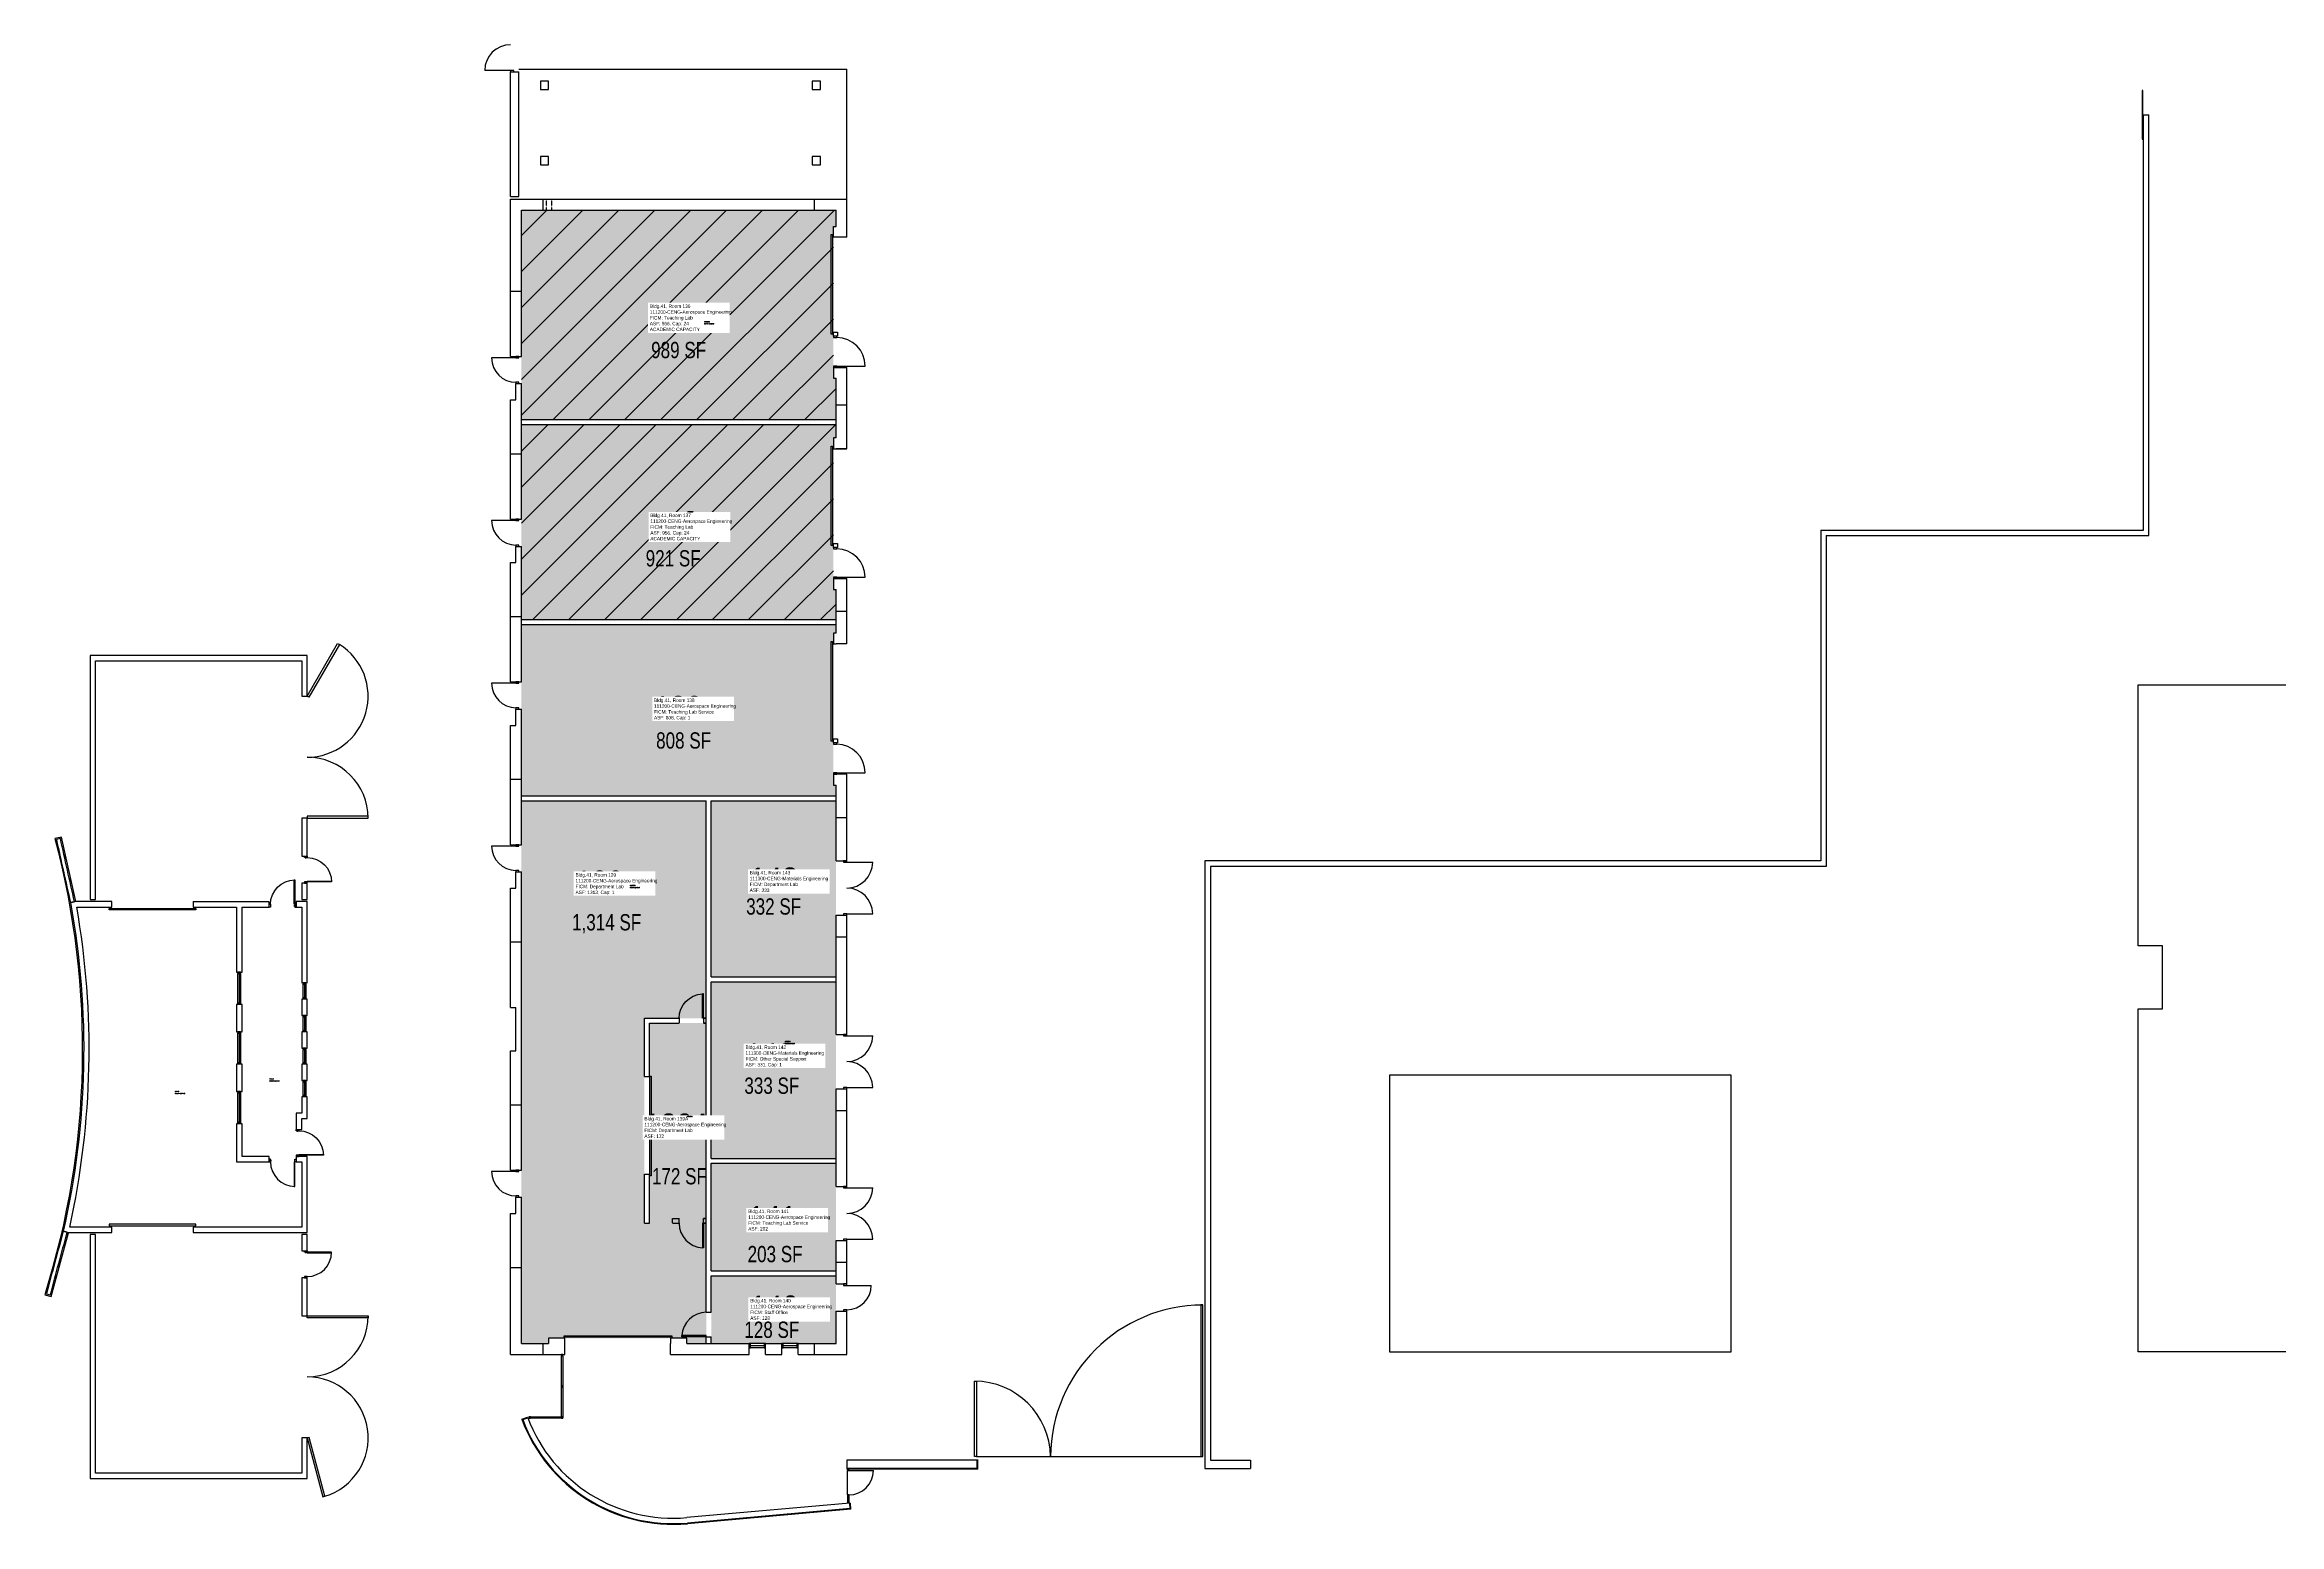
# Model space of a CAD drawing. Header units: inches. Extents: x -3087 to 2347, y -254 to 3466.
# Drawn here: x -3087 to 208, y -254 to 1928 of the extents above; entities that cross this region are included whole.
import ezdxf
from ezdxf.enums import TextEntityAlignment as Align

# ---------------------------------------------------------------- set-up
doc = ezdxf.new("R2010")
doc.units = ezdxf.units.IN
doc.header["$LTSCALE"] = 10
doc.header["$MEASUREMENT"] = 0
doc.linetypes.add('HIDDEN2', pattern=[0.1875, 0.125, -0.0625])
for name, color, linetype in [('A-DOOR', 2, 'CONTINUOUS'), ('A-GLAZ', 1, 'CONTINUOUS'), ('A-GLAZ-SILL', 2, 'CONTINUOUS'), ('A-IDEN-CNUM', 7, 'CONTINUOUS'), ('A-IDEN-RNUM', 7, 'CONTINUOUS'), ('A-IDEN-SNUM', 4, 'CONTINUOUS'), ('A-IDEN-VNUM', 4, 'CONTINUOUS'), ('A-SITE', 3, 'CONTINUOUS'), ('A-WALL', 5, 'CONTINUOUS'), ('AREA-TEXT', 3, 'CONTINUOUS'), ('Rooms-Capacity', 4, 'CONTINUOUS'), ('Rooms-Category-Color', 7, 'CONTINUOUS'), ('Rooms-College-Color', 7, 'CONTINUOUS'), ('Rooms-Department-Color', 7, 'CONTINUOUS'), ('Rooms-Division-Color', 7, 'CONTINUOUS'), ('Rooms-Information', 7, 'CONTINUOUS')]:
    doc.layers.add(name, color=color, linetype=linetype)
doc.styles.add('AREA', font='arial.ttf', dxfattribs={"height": 24})
doc.styles.add('ROOMSNUMBER', font='TXT.SHX', dxfattribs={"height": 1})
doc.styles.add('ROOMVNUMBER', font='arial.ttf', dxfattribs={"width": 0.85, "height": 30})

msp = doc.modelspace()

# ---------------------------------------------------------------- hatches: boundary and pattern name
at = {"layer": 'Rooms-Capacity'}
h = msp.add_hatch(dxfattribs=at)
h.set_pattern_fill('ANSI31', color=256, scale=300, style=0)
h.paths.add_polyline_path([(-2384, 1684), (-2384, 1375), (-1920, 1375), (-1920, 1436), (-1924, 1436), (-1924, 1660), (-1920, 1660), (-1920, 1684)])
h = msp.add_hatch(dxfattribs=at)
h.set_pattern_fill('ANSI31', color=256, scale=300, style=0)
h.paths.add_polyline_path([(-2384, 1367.8), (-2384, 1080), (-1920, 1080), (-1920, 1124.4), (-1924, 1124.4), (-1924, 1348), (-1920, 1348), (-1920, 1367.8)])
at = {"layer": 'Rooms-Category-Color', "true_color": 0xe3f498}
for points in [[(-2384, 1684), (-2384, 1375), (-1920, 1375), (-1920, 1436), (-1924, 1436), (-1924, 1660), (-1920, 1660), (-1920, 1684)], [(-2384, 1367.8), (-2384, 1080), (-1920, 1080), (-1920, 1124.4), (-1924, 1124.4), (-1924, 1348), (-1920, 1348), (-1920, 1367.8)], [(-2384, 1072.7), (-2384, 820), (-1920, 820), (-1920, 836), (-1924, 836), (-1924, 1060), (-1920, 1060), (-1920, 1072.7)], [(-2384, 812.7), (-2111.3, 812.7), (-2111.3, 492), (-2202.5, 492), (-2202.5, 189.5), (-2111.3, 189.5), (-2111.3, 12), (-2140, 12), (-2140, 20), (-2344, 20), (-2344, 12), (-2384, 12)], [(-2104, 812.7), (-1920, 812.7), (-1920, 553), (-2104, 553)], [(-2104, 545.7), (-1920, 545.7), (-1920, 285.2), (-2104, 285.2)], [(-2111.3, 484.8), (-2195.3, 484.8), (-2195.3, 189.5), (-2111.3, 189.5)], [(-2104, 278), (-2104, 119.3), (-1920, 119.3), (-1920, 278)]]:
    msp.add_hatch(color=61, dxfattribs=at).paths.add_polyline_path(points)
at = {"layer": 'Rooms-Category-Color', "true_color": 0xfa9ba3}
msp.add_hatch(color=241, dxfattribs=at).paths.add_polyline_path([(-2104, 112), (-2104, 12), (-1920, 12), (-1920, 112)])
at = {"layer": 'Rooms-College-Color', "true_color": 0x99d7b2}
for points in [[(-2384, 1684), (-2384, 1375), (-1920, 1375), (-1920, 1436), (-1924, 1436), (-1924, 1660), (-1920, 1660), (-1920, 1684)], [(-2384, 1367.8), (-2384, 1080), (-1920, 1080), (-1920, 1124.4), (-1924, 1124.4), (-1924, 1348), (-1920, 1348), (-1920, 1367.8)], [(-2384, 1072.7), (-2384, 820), (-1920, 820), (-1920, 836), (-1924, 836), (-1924, 1060), (-1920, 1060), (-1920, 1072.7)], [(-2384, 812.7), (-2111.3, 812.7), (-2111.3, 492), (-2202.5, 492), (-2202.5, 189.5), (-2111.3, 189.5), (-2111.3, 12), (-2140, 12), (-2140, 20), (-2344, 20), (-2344, 12), (-2384, 12)], [(-2104, 812.7), (-1920, 812.7), (-1920, 553), (-2104, 553)], [(-2104, 545.7), (-1920, 545.7), (-1920, 285.2), (-2104, 285.2)], [(-2111.3, 484.8), (-2195.3, 484.8), (-2195.3, 189.5), (-2111.3, 189.5)], [(-2104, 278), (-2104, 119.3), (-1920, 119.3), (-1920, 278)], [(-2104, 112), (-2104, 12), (-1920, 12), (-1920, 112)]]:
    msp.add_hatch(color=253, dxfattribs=at).paths.add_polyline_path(points)
at = {"layer": 'Rooms-Department-Color', "true_color": 0x99d7b2}
for points in [[(-2384, 1684), (-2384, 1375), (-1920, 1375), (-1920, 1436), (-1924, 1436), (-1924, 1660), (-1920, 1660), (-1920, 1684)], [(-2384, 1367.8), (-2384, 1080), (-1920, 1080), (-1920, 1124.4), (-1924, 1124.4), (-1924, 1348), (-1920, 1348), (-1920, 1367.8)], [(-2384, 1072.7), (-2384, 820), (-1920, 820), (-1920, 836), (-1924, 836), (-1924, 1060), (-1920, 1060), (-1920, 1072.7)], [(-2384, 812.7), (-2111.3, 812.7), (-2111.3, 492), (-2202.5, 492), (-2202.5, 189.5), (-2111.3, 189.5), (-2111.3, 12), (-2140, 12), (-2140, 20), (-2344, 20), (-2344, 12), (-2384, 12)], [(-2104, 812.7), (-1920, 812.7), (-1920, 553), (-2104, 553)], [(-2104, 545.7), (-1920, 545.7), (-1920, 285.2), (-2104, 285.2)], [(-2111.3, 484.8), (-2195.3, 484.8), (-2195.3, 189.5), (-2111.3, 189.5)], [(-2104, 278), (-2104, 119.3), (-1920, 119.3), (-1920, 278)], [(-2104, 112), (-2104, 12), (-1920, 12), (-1920, 112)]]:
    msp.add_hatch(color=253, dxfattribs=at).paths.add_polyline_path(points)
at = {"layer": 'Rooms-Division-Color', "true_color": 0x99d7b2}
for points in [[(-2384, 1684), (-2384, 1375), (-1920, 1375), (-1920, 1436), (-1924, 1436), (-1924, 1660), (-1920, 1660), (-1920, 1684)], [(-2384, 1367.8), (-2384, 1080), (-1920, 1080), (-1920, 1124.4), (-1924, 1124.4), (-1924, 1348), (-1920, 1348), (-1920, 1367.8)], [(-2384, 1072.7), (-2384, 820), (-1920, 820), (-1920, 836), (-1924, 836), (-1924, 1060), (-1920, 1060), (-1920, 1072.7)], [(-2384, 812.7), (-2111.3, 812.7), (-2111.3, 492), (-2202.5, 492), (-2202.5, 189.5), (-2111.3, 189.5), (-2111.3, 12), (-2140, 12), (-2140, 20), (-2344, 20), (-2344, 12), (-2384, 12)], [(-2104, 812.7), (-1920, 812.7), (-1920, 553), (-2104, 553)], [(-2104, 545.7), (-1920, 545.7), (-1920, 285.2), (-2104, 285.2)], [(-2111.3, 484.8), (-2195.3, 484.8), (-2195.3, 189.5), (-2111.3, 189.5)], [(-2104, 278), (-2104, 119.3), (-1920, 119.3), (-1920, 278)], [(-2104, 112), (-2104, 12), (-1920, 12), (-1920, 112)]]:
    msp.add_hatch(color=253, dxfattribs=at).paths.add_polyline_path(points)

# ---------------------------------------------------------------- linework, layer by layer
at = {"layer": 'A-DOOR', "ltscale": 0.5}
msp.add_line((-2400, 1890), (-2438, 1890), dxfattribs=at)
at = {"layer": 'A-DOOR', "linetype": 'Continuous', "ltscale": 0.5}
for p, q in [((-2392, 1466), (-2428, 1466)), ((-1919, 1454), (-1877, 1454)), ((-2392, 1226), (-2428, 1226)), ((-1919, 1142.4), (-1877, 1142.4)), ((-2392, 986), (-2428, 986)), ((-1919, 854), (-1877, 854)), ((-2392, 746), (-2428, 746)), ((-1904, 722), (-1866, 722)), ((-1904, 646), (-1866, 646)), ((-1904, 466), (-1866, 466)), ((-1904, 390), (-1866, 390)), ((-2392, 266), (-2428, 266)), ((-1904, 242), (-1866, 242)), ((-1904, 166), (-1866, 166)), ((-1904, 98), (-1868, 98))]:
    msp.add_line(p, q, dxfattribs=at)
at = {"layer": 'A-DOOR'}
for p, q in [((-2117.1, 492), (-2117.1, 528)), ((-2115.3, 528), (-2117.1, 528)), ((-2115.3, 492), (-2115.3, 528)), ((-2115.3, 492), (-2117.1, 492)), ((-2115.3, 189.5), (-2117.1, 189.5)), ((-2117.1, 189.5), (-2117.1, 153.5)), ((-2115.3, 189.5), (-2115.3, 153.5)), ((-2115.3, 153.5), (-2117.1, 153.5)), ((-2111.3, 24), (-2147.3, 24)), ((-2147.3, 22.2), (-2147.3, 24)), ((-2111.3, 22.2), (-2147.3, 22.2)), ((-2111.3, 22.2), (-2111.3, 24))]:
    msp.add_line(p, q, dxfattribs=at)
at = {"layer": 'A-DOOR', "linetype": 'Continuous'}
for p, q in [((-2324.8, -96), (-2324.8, -6.1)), ((-2322.8, -6.1), (-2322.8, -98)), ((-2370.8, -96), (-2324.8, -96)), ((-2322.8, -98), (-2370.8, -98)), ((-1713, -154.5), (-1382.2, -154.5)), ((-1903, -211.1), (-1903, -175.1)), ((-1901, -175.1), (-1865, -175.1)), ((-1903, -211.1), (-1903, -222.3)), ((-1901, -211.1), (-1901, -222.3))]:
    msp.add_line(p, q, dxfattribs=at)
at = {"layer": 'A-DOOR', "ltscale": 0.5}
msp.add_lwpolyline([(-2400, 1888), (-2395, 1888), (-2395, 1890), (-2400, 1890)], close=True, dxfattribs=at)
at = {"layer": 'A-DOOR', "linetype": 'Continuous'}
for points in [[(7, 1788.5), (7, 1860.2), (6, 1860.2), (6, 1788.5)], [(-2652.4, 1043.4), (-2697.4, 965.5), (-2700, 967), (-2655, 1044.9)], [(-2610, 790), (-2700, 790), (-2700, 787), (-2610, 787)], [(-1382.2, 69), (-1382.2, -154.5), (-1379.2, -154.5), (-1379.2, 69)], [(-2610, 50), (-2700, 50), (-2700, 53), (-2610, 53)], [(-2324.8, -6.1), (-2322.8, -6.1), (-2322.8, -4.1), (-2324.8, -4.1)], [(-2324.8, -52), (-2322.8, -52), (-2322.8, -50), (-2324.8, -50)], [(-1713, -43.3), (-1713, -154.5), (-1716, -154.5), (-1716, -43.3)], [(-2372.8, -98), (-2370.8, -98), (-2370.8, -96), (-2372.8, -96)], [(-2324.8, -98), (-2322.8, -98), (-2322.8, -96), (-2324.8, -96)], [(-2673.8, -213.2), (-2697.1, -126.2), (-2700, -127), (-2676.7, -213.9)], [(-1903, -175.1), (-1901, -175.1), (-1901, -173.1), (-1903, -173.1)], [(-1903, -213.1), (-1901, -213.1), (-1901, -211.1), (-1903, -211.1)], [(-1903, -222.3), (-1901, -222.3), (-1901, -220.3), (-1903, -220.3)]]:
    msp.add_lwpolyline(points, close=True, dxfattribs=at)
at = {"layer": 'A-DOOR', "linetype": 'Continuous', "ltscale": 0.5}
for points in [[(-1925, 1647.8), (-1925, 1500.8), (-1927, 1500.8), (-1927, 1647.8)], [(-1919, 1496), (-1919, 1498), (-1924, 1498), (-1924, 1496)], [(-2392, 1468), (-2392, 1466), (-2388, 1466), (-2388, 1468)], [(-1919, 1452), (-1919, 1454), (-1924, 1454), (-1924, 1452)], [(-2392, 1430), (-2392, 1428), (-2388, 1428), (-2388, 1430)], [(-1925, 1335.8), (-1925, 1189.2), (-1927, 1189.2), (-1927, 1335.8)], [(-2392, 1228), (-2392, 1226), (-2388, 1226), (-2388, 1228)], [(-2392, 1190), (-2392, 1188), (-2388, 1188), (-2388, 1190)], [(-1919, 1184.4), (-1919, 1186.4), (-1924, 1186.4), (-1924, 1184.4)], [(-1919, 1140.4), (-1919, 1142.4), (-1924, 1142.4), (-1924, 1140.4)], [(-1925, 1047.8), (-1925, 900.8), (-1927, 900.8), (-1927, 1047.8)], [(-2392, 988), (-2392, 986), (-2388, 986), (-2388, 988)], [(-2392, 950), (-2392, 948), (-2388, 948), (-2388, 950)], [(-1919, 896), (-1919, 898), (-1924, 898), (-1924, 896)], [(-1919, 852), (-1919, 854), (-1924, 854), (-1924, 852)], [(-2392, 748), (-2392, 746), (-2388, 746), (-2388, 748)], [(-2392, 710), (-2392, 708), (-2388, 708), (-2388, 710)], [(-1904, 722), (-1904, 724), (-1909, 724), (-1909, 722)], [(-1904, 644), (-1904, 646), (-1909, 646), (-1909, 644)], [(-1904, 466), (-1904, 468), (-1909, 468), (-1909, 466)], [(-1904, 388), (-1904, 390), (-1909, 390), (-1909, 388)], [(-2392, 268), (-2392, 266), (-2388, 266), (-2388, 268)], [(-1904, 242), (-1904, 244), (-1909, 244), (-1909, 242)], [(-2392, 230), (-2392, 228), (-2388, 228), (-2388, 230)], [(-1904, 164), (-1904, 166), (-1909, 166), (-1909, 164)], [(-1904, 98), (-1904, 100), (-1909, 100), (-1909, 98)], [(-1904, 60), (-1904, 62), (-1909, 62), (-1909, 60)], [(-2162.3, 21.6), (-2320.9, 21.6), (-2320.9, 23.6), (-2162.3, 23.6)]]:
    msp.add_lwpolyline(points, close=True, dxfattribs=at)
at = {"layer": 'A-DOOR', "linetype": 'Continuous', "lineweight": -3}
for points in [[(-2704, 729), (-2704, 731), (-2700, 731), (-2700, 729)], [(-2703, 729), (-2703, 728.4), (-2701, 728.4), (-2701, 729)], [(-2718, 660), (-2719, 660), (-2719, 696), (-2718, 696)], [(-2704, 693), (-2704, 691), (-2700, 691), (-2700, 693)], [(-2703, 693), (-2703, 693.6), (-2701, 693.6), (-2701, 693)], [(-2700, 693), (-2700, 694), (-2664, 694), (-2664, 693)], [(-2754, 656), (-2756, 656), (-2756, 660), (-2754, 660)], [(-2718, 656), (-2716, 656), (-2716, 660), (-2718, 660)], [(-2754, 657), (-2753.4, 657), (-2753.4, 659), (-2754, 659)], [(-2718, 657), (-2718.6, 657), (-2718.6, 659), (-2718, 659)], [(-2716, 326), (-2716, 328), (-2712, 328), (-2712, 326)], [(-2715, 326), (-2715, 325.4), (-2713, 325.4), (-2713, 326)], [(-2754, 284), (-2756, 284), (-2756, 280), (-2754, 280)], [(-2754, 283), (-2753.4, 283), (-2753.4, 281), (-2754, 281)], [(-2718, 280), (-2719, 280), (-2719, 244), (-2718, 244)], [(-2718, 283), (-2718.6, 283), (-2718.6, 281), (-2718, 281)], [(-2718, 284), (-2716, 284), (-2716, 280), (-2718, 280)], [(-2716, 290), (-2716, 288), (-2712, 288), (-2712, 290)], [(-2715, 290), (-2715, 290.6), (-2713, 290.6), (-2713, 290)], [(-2712, 290), (-2712, 291), (-2676, 291), (-2676, 290)], [(-2704, 147), (-2704, 149), (-2700, 149), (-2700, 147)], [(-2703, 147), (-2703, 146.4), (-2701, 146.4), (-2701, 147)], [(-2700, 147), (-2700, 146), (-2664, 146), (-2664, 147)], [(-2704, 111), (-2704, 109), (-2700, 109), (-2700, 111)], [(-2703, 111), (-2703, 111.6), (-2701, 111.6), (-2701, 111)]]:
    msp.add_lwpolyline(points, close=True, dxfattribs=at)
at = {"layer": 'A-DOOR'}
for points in [[(-2864, 654), (-2864, 652), (-2992, 652), (-2992, 654)], [(-2192.4, 406.6), (-2192.4, 259.6), (-2194.4, 259.6), (-2194.4, 406.6)], [(-2864, 186), (-2864, 188), (-2992, 188), (-2992, 186)]]:
    msp.add_lwpolyline(points, close=True, dxfattribs=at)
at = {"layer": 'A-DOOR', "ltscale": 0.5}
msp.add_arc((-2400, 1890), 38, 90, 180, dxfattribs=at)
at = {"layer": 'A-DOOR', "linetype": 'Continuous', "ltscale": 0.5}
for centre, radius, start, end in [((-1919, 1454), 42, 0, 90), ((-2392, 1466), 36, 180, 270), ((-2392, 1226), 36, 180, 270), ((-1919, 1142.4), 42, 0, 90), ((-2392, 986), 36, 180, 270), ((-1919, 854), 42, 0, 90), ((-2392, 746), 36, 180, 270), ((-1904, 722), 38, 270, 0), ((-1904, 646), 38, 0, 90), ((-1904, 466), 38, 270, 0), ((-1904, 390), 38, 0, 90), ((-2392, 266), 36, 180, 270), ((-1904, 242), 38, 270, 0), ((-1904, 166), 38, 0, 90), ((-1904, 98), 36, 270, 0)]:
    msp.add_arc(centre, radius, start, end, dxfattribs=at)
at = {"layer": 'A-DOOR', "linetype": 'Continuous', "lineweight": -3, "extrusion": (0, 0, -1)}
for centre, start, end in [((2700, 693), 90, 180), ((2718, 660), 0, 90), ((2712, 290), 90, 180)]:
    msp.add_arc(centre, 36, start, end, dxfattribs=at)
at = {"layer": 'A-DOOR', "linetype": 'Continuous', "lineweight": -3}
for centre, start, end in [((-2718, 280), 180, 270), ((-2700, 147), 270, 0)]:
    msp.add_arc(centre, 36, start, end, dxfattribs=at)
at = {"layer": 'A-DOOR', "linetype": 'Continuous'}
for centre, radius, start, end in [((-1378.5, -156.2), 225.2, 90.1809, 179.5633), ((-1716.7, -156.2), 113, 0.8752, 89.6375), ((-1901, -175.1), 36, 270, 0)]:
    msp.add_arc(centre, radius, start, end, dxfattribs=at)
at = {"layer": 'A-DOOR', "extrusion": (0, 0, -1)}
msp.add_ellipse((-2115.3, 492), major_axis=(-19.8, 30.1), ratio=1, start_param=5.29484, end_param=6.815616, dxfattribs=at)
at = {"layer": 'A-DOOR'}
for centre, major_axis in [((-2115.3, 189.5), (3, 35.9)), ((-2111.3, 22.2), (35.9, -3))]:
    msp.add_ellipse(centre, major_axis=major_axis, ratio=1, start_param=1.654694, end_param=3.175469, dxfattribs=at)
at = {"layer": 'A-GLAZ', "linetype": 'Continuous', "lineweight": -3}
for p, q in [((-2802, 558), (-2798, 558)), ((-2706, 542), (-2702, 542)), ((-2802, 514), (-2798, 514)), ((-2706, 522), (-2702, 522)), ((-2802, 470), (-2798, 470)), ((-2706, 494), (-2702, 494)), ((-2706, 474), (-2702, 474)), ((-2706, 446), (-2702, 446)), ((-2802, 426), (-2798, 426)), ((-2706, 426), (-2702, 426)), ((-2706, 398), (-2702, 398)), ((-2802, 382), (-2798, 382)), ((-2706, 378), (-2702, 378)), ((-2802, 338), (-2798, 338))]:
    msp.add_line(p, q, dxfattribs=at)
at = {"layer": 'A-GLAZ', "ltscale": 0.5}
for p, q in [((-2024, 12), (-2048, 12)), ((-2026, 6), (-2046, 6)), ((-1976, 12), (-2000, 12)), ((-1978, 6), (-1998, 6))]:
    msp.add_line(p, q, dxfattribs=at)
at = {"layer": 'A-GLAZ', "linetype": 'Continuous', "lineweight": -3}
for points in [[(-2802, 558), (-2798, 558), (-2798, 514), (-2802, 514)], [(-2706, 542), (-2702, 542), (-2702, 522), (-2706, 522)], [(-2802, 470), (-2798, 470), (-2798, 426), (-2802, 426)], [(-2706, 494), (-2702, 494), (-2702, 474), (-2706, 474)], [(-2706, 446), (-2702, 446), (-2702, 426), (-2706, 426)], [(-2706, 398), (-2702, 398), (-2702, 378), (-2706, 378)], [(-2802, 382), (-2798, 382), (-2798, 338), (-2802, 338)]]:
    msp.add_lwpolyline(points, close=True, dxfattribs=at)
at = {"layer": 'A-GLAZ-SILL', "linetype": 'Continuous', "lineweight": -3}
for p, q in [((-2800, 558), (-2800, 514)), ((-2704, 542), (-2704, 522)), ((-2800, 470), (-2800, 426)), ((-2704, 494), (-2704, 474)), ((-2704, 446), (-2704, 426)), ((-2704, 398), (-2704, 378)), ((-2800, 382), (-2800, 338))]:
    msp.add_line(p, q, dxfattribs=at)
at = {"layer": 'A-GLAZ-SILL', "linetype": 'Continuous'}
for p, q in [((-2026, 9), (-2046, 9)), ((-1978, 9), (-1998, 9))]:
    msp.add_line(p, q, dxfattribs=at)
at = {"layer": 'A-GLAZ-SILL', "linetype": 'Continuous', "lineweight": -3}
for points in [[(-2798, 558), (-2798, 560), (-2802, 560), (-2802, 558)], [(-2702, 542), (-2702, 544), (-2706, 544), (-2706, 542)], [(-2798, 514), (-2798, 512), (-2802, 512), (-2802, 514)], [(-2702, 522), (-2702, 520), (-2706, 520), (-2706, 522)], [(-2702, 494), (-2702, 496), (-2706, 496), (-2706, 494)], [(-2798, 470), (-2798, 472), (-2802, 472), (-2802, 470)], [(-2702, 474), (-2702, 472), (-2706, 472), (-2706, 474)], [(-2702, 446), (-2702, 448), (-2706, 448), (-2706, 446)], [(-2798, 426), (-2798, 424), (-2802, 424), (-2802, 426)], [(-2702, 426), (-2702, 424), (-2706, 424), (-2706, 426)], [(-2702, 398), (-2702, 400), (-2706, 400), (-2706, 398)], [(-2798, 382), (-2798, 384), (-2802, 384), (-2802, 382)], [(-2702, 378), (-2702, 376), (-2706, 376), (-2706, 378)], [(-2798, 338), (-2798, 336), (-2802, 336), (-2802, 338)]]:
    msp.add_lwpolyline(points, close=True, dxfattribs=at)
at = {"layer": 'A-GLAZ-SILL', "linetype": 'Continuous'}
for points in [[(-2046, 6), (-2046, 12), (-2048, 12), (-2048, 6)], [(-2024, 6), (-2024, 12), (-2026, 12), (-2026, 6)], [(-1998, 6), (-1998, 12), (-2000, 12), (-2000, 6)], [(-1976, 6), (-1976, 12), (-1978, 12), (-1978, 6)]]:
    msp.add_lwpolyline(points, close=True, dxfattribs=at)
at = {"layer": 'A-SITE', "ltscale": 0.5}
for p in [(-2387.6, 1892), (-1904, 1700)]:
    msp.add_line(p, (-1904, 1892), dxfattribs=at)
at = {"layer": 'A-SITE'}
msp.add_lwpolyline([(2040, 0), (0, 0), (0, 506), (36, 506), (36, 599), (0, 599), (0, 984), (2199.5, 984), (2200, 607), (2346.5, 607), (2346.5, 130), (2040, 130), (2040, 0)], dxfattribs=at)
at = {"layer": 'A-SITE', "ltscale": 0.5}
msp.add_lwpolyline([(-1104, 0), (-600, 0), (-600, 408), (-1104, 408)], close=True, dxfattribs=at)
at = {"layer": 'A-WALL', "ltscale": 0.5}
for p, q in [((-2400, 1704), (-2400, 1888)), ((-2400, 1888), (-2388, 1888)), ((-2388, 1704), (-2388, 1888)), ((-2400, 1704), (-2388, 1704)), ((-2400, 1700), (-1904, 1700)), ((-2400, 1468), (-2400, 1700)), ((-2384, 1684), (-1920, 1684)), ((-2384, 1468), (-2384, 1684)), ((-2384, 1684), (-1920, 1684)), ((-2352, 1684), (-2352, 1700)), ((-1952, 1684), (-1952, 1700)), ((-1920, 1660), (-1920, 1684)), ((-1904, 1644), (-1904, 1700)), ((-2400, 1468), (-2384, 1468)), ((-1904, 1332), (-1904, 1452)), ((-2392, 1428), (-2384, 1428)), ((-2392, 1404), (-2392, 1428)), ((-2384, 1228), (-2384, 1428)), ((-1920, 1348), (-1920, 1436)), ((-2400, 1228), (-2400, 1404)), ((-2400, 1404), (-2392, 1404)), ((-2384, 1376.7), (-2384, 1388.7)), ((-2384, 1375), (-1920, 1375)), ((-2384, 1367.8), (-1920, 1367.8)), ((-2400, 1228), (-2384, 1228)), ((-2392, 1164), (-2392, 1188)), ((-2392, 1188), (-2384, 1188)), ((-2384, 988), (-2384, 1188)), ((-2400, 988), (-2400, 1164)), ((-2400, 1164), (-2392, 1164)), ((-1904, 1044), (-1904, 1140.4)), ((-2384, 1080), (-1920, 1080)), ((-2384, 1072.7), (-1920, 1072.7)), ((-2400, 988), (-2384, 988)), ((-2400, 748), (-2400, 924)), ((-2400, 924), (-2392, 924)), ((-2392, 948), (-2384, 948)), ((-2392, 924), (-2392, 948)), ((-2384, 748), (-2384, 948)), ((-1920, 724), (-1920, 836)), ((-1904, 724), (-1904, 852)), ((-2384, 820), (-1920, 820)), ((-2384, 812.7), (-2111.3, 812.7)), ((-2111.3, 58.2), (-2111.3, 812.7)), ((-2104, 812.7), (-1920, 812.7)), ((-2104, 553), (-2104, 812.7)), ((-2400, 748), (-2384, 748)), ((-2392, 684), (-2392, 708)), ((-2392, 708), (-2384, 708)), ((-2384, 524), (-2384, 708)), ((-2400, 524), (-2400, 684)), ((-2400, 684), (-2392, 684)), ((-1920, 468), (-1920, 644)), ((-1904, 468), (-1904, 644)), ((-2104, 553), (-1920, 553)), ((-2104, 285.2), (-2104, 545.7)), ((-2104, 545.7), (-1920, 545.7)), ((-2400, 508), (-2400, 524)), ((-2400, 508), (-2392, 508)), ((-2392, 444), (-2392, 508)), ((-2384, 268), (-2384, 524)), ((-2202.5, 492), (-2151.3, 492)), ((-2202.5, 406), (-2202.5, 492)), ((-2195.3, 484.8), (-2151.3, 484.8)), ((-2195.3, 406), (-2195.3, 484.8)), ((-2111.3, 492), (-2115.3, 492)), ((-2115.3, 492), (-2111.3, 492)), ((-2111.3, 484.8), (-2115.3, 484.8)), ((-2115.3, 484.8), (-2111.3, 484.8)), ((-2400, 268), (-2400, 444)), ((-2400, 444), (-2392, 444)), ((-2202.5, 406), (-2195.3, 406)), ((-1920, 244), (-1920, 388)), ((-1904, 244), (-1904, 388)), ((-2400, 268), (-2384, 268)), ((-2104, 285.2), (-1920, 285.2)), ((-2104, 278), (-1920, 278)), ((-2104, 119.3), (-2104, 278)), ((-2202.5, 189.5), (-2202.5, 262)), ((-2202.5, 262), (-2195.3, 262)), ((-2195.3, 189.5), (-2195.3, 262)), ((-2400, -4), (-2400, 204)), ((-2400, 204), (-2392, 204)), ((-2392, 204), (-2392, 228)), ((-2392, 228), (-2384, 228)), ((-2384, 12), (-2384, 228)), ((-2202.5, 189.5), (-2195.3, 189.5)), ((-2161.3, 190), (-2161.3, 196.8)), ((-2161.3, 196.8), (-2151.3, 196.8)), ((-2161.3, 189.5), (-2151.3, 189.5)), ((-2115.3, 196.8), (-2111.3, 196.8)), ((-2111.3, 196.8), (-2115.3, 196.8)), ((-2115.3, 196.8), (-2111.3, 196.8)), ((-2115.3, 189.5), (-2111.3, 189.5)), ((-2111.3, 189.5), (-2115.3, 189.5)), ((-2115.3, 189.5), (-2111.3, 189.5)), ((-1920, 100), (-1920, 164)), ((-1904, 100), (-1904, 164)), ((-2104, 119.3), (-1920, 119.3)), ((-2104, 112), (-1920, 112)), ((-2104, 58.2), (-2104, 112)), ((-2111.3, 58.2), (-2104, 58.2)), ((-1920, 12), (-1920, 60)), ((-1904, -4), (-1904, 60)), ((-2384, 12), (-2344, 12)), ((-2352, -4), (-2352, 12)), ((-2320, -4), (-2320, 12)), ((-2164, -4), (-2164, 12)), ((-2140, 12), (-2048, 12)), ((-2111.3, 12), (-2111.3, 24)), ((-2111.3, 22.2), (-2104, 22.2)), ((-2104, 12), (-2104, 22.2)), ((-2048, -4), (-2048, 12)), ((-2024, -4), (-2024, 12)), ((-2024, 12), (-2000, 12)), ((-2000, -4), (-2000, 12)), ((-1976, -4), (-1976, 12)), ((-1976, 12), (-1920, 12)), ((-1952, -4), (-1952, 12)), ((-2400, -4), (-2320, -4)), ((-2164, -4), (-2048, -4)), ((-2024, -4), (-2000, -4)), ((-1976, -4), (-1904, -4)), ((-2383.4, -99.5), (-2375, -96.3)), ((-2374.6, -97.3), (-2375, -96.3)), ((-1711, -173), (-1711, -159)), ((-1904, -172), (-1904, -173)), ((-1711, -173), (-1904, -173)), ((-1899.9, -223.4), (-1898.9, -223.4)), ((-1898.1, -232.3), (-1898.9, -223.4)), ((-1898.1, -232.3), (-2139, -253.6))]:
    msp.add_line(p, q, dxfattribs=at)
at = {"layer": 'A-WALL'}
for p, q in [((8, 1824.4), (16, 1824.4)), ((8, 1212), (8, 1824.4)), ((16, 1204), (16, 1824.4)), ((-468, 1212), (-468, 724)), ((-468, 1212), (8, 1212)), ((-460, 1204), (16, 1204)), ((-460, 1204), (-460, 716)), ((-1376, 724), (-1376, -172)), ((-468, 724), (-1376, 724)), ((-1368, 716), (-1368, -160)), ((-460, 716), (-1368, 716)), ((-2151.3, 492.5), (-2151.3, 485.3)), ((-2382.1, -100.1), (-2374.6, -97.3)), ((-1712, -160), (-1904, -160)), ((-1904, -160), (-1904, -172)), ((-1712, -172), (-1712, -160)), ((-1368, -160), (-1308.6, -160)), ((-1308.6, -160), (-1308.6, -172)), ((-1712, -172), (-1904, -172)), ((-1376, -172), (-1308.6, -172)), ((-1899.9, -223.4), (-2139.8, -244.6)), ((-1899.2, -231.4), (-1899.9, -223.4)), ((-1899.2, -231.4), (-2139.1, -252.6))]:
    msp.add_line(p, q, dxfattribs=at)
at = {"layer": 'A-WALL', "linetype": 'HIDDEN2', "ltscale": 0.25}
for p, q in [((-2347, 1684), (-2347, 1700)), ((-2339, 1684), (-2339, 1700))]:
    msp.add_line(p, q, dxfattribs=at)
at = {"layer": 'A-WALL', "linetype": 'Continuous'}
for p, q in [((-1924, 1644), (-1924, 1660)), ((-1924, 1660), (-1920, 1660)), ((-1920, 1644), (-1924, 1644)), ((-2384, 1564), (-2400, 1564)), ((-1920, 1452), (-1924, 1452)), ((-1924, 1452), (-1924, 1436)), ((-1920, 1452), (-1904, 1452)), ((-1924, 1436), (-1920, 1436)), ((-2384, 1324), (-2400, 1324)), ((-1924, 1348), (-1924, 1332)), ((-1920, 1348), (-1924, 1348)), ((-1924, 1332), (-1920, 1332)), ((-1920, 1332), (-1904, 1332)), ((-1924, 1140.4), (-1924, 1124.4)), ((-1920, 1140.4), (-1924, 1140.4)), ((-1924, 1124.4), (-1920, 1124.4)), ((-1920, 1140.4), (-1904, 1140.4)), ((-2384, 1084), (-2400, 1084)), ((-1920, 1060), (-1924, 1060)), ((-1924, 1060), (-1924, 1044)), ((-1924, 1044), (-1920, 1044)), ((-2384, 844), (-2400, 844)), ((-1920, 852), (-1924, 852)), ((-1924, 852), (-1924, 836)), ((-1924, 836), (-1920, 836)), ((-2384, 604), (-2400, 604)), ((-2384, 364), (-2400, 364)), ((-2384, 124), (-2400, 124)), ((-2320, 20), (-2344, 20)), ((-2344, 20), (-2344, 12)), ((-2320, 12), (-2320, 20)), ((-2140, 20), (-2164, 20)), ((-2164, 20), (-2164, 12)), ((-2140, 12), (-2140, 20))]:
    msp.add_line(p, q, dxfattribs=at)
at = {"layer": 'A-WALL', "linetype": 'Continuous', "ltscale": 0.5}
for p, q in [((-1904, 1644), (-1920, 1644)), ((-1920, 1452), (-1904, 1452)), ((-1920, 1452), (-1904, 1452)), ((-1904, 1396.4), (-1920, 1396.4)), ((-1904, 1332), (-1920, 1332)), ((-1904, 1140.4), (-1920, 1140.4)), ((-1920, 1060), (-1920, 1124.4)), ((-1904, 1092), (-1920, 1092)), ((-1904, 1044), (-1920, 1044)), ((-1904, 852), (-1920, 852)), ((-1920, 788), (-1904, 788)), ((-1920, 724), (-1904, 724)), ((-1920, 644), (-1904, 644)), ((-1920, 612), (-1904, 612)), ((-2115.3, 492.5), (-2115.3, 485.3)), ((-1920, 468), (-1904, 468)), ((-1920, 388), (-1904, 388)), ((-1920, 356), (-1904, 356)), ((-1920, 244), (-1904, 244)), ((-2151.3, 190), (-2151.3, 197.3)), ((-2115.3, 190), (-2115.3, 196.8)), ((-1920, 164), (-1904, 164)), ((-1920, 132), (-1904, 132)), ((-1920, 100), (-1904, 100)), ((-1920, 60), (-1904, 60))]:
    msp.add_line(p, q, dxfattribs=at)
at = {"layer": 'A-WALL', "linetype": 'Continuous', "lineweight": -3}
for p, q in [((-2700, 1027), (-3020, 1027)), ((-3020, 1027), (-3020, 667)), ((-2700, 967), (-2700, 1027)), ((-3012, 1019), (-2708, 1019)), ((-3012, 667), (-3012, 1019)), ((-2708, 1019), (-2708, 967)), ((-2708, 967), (-2700, 967)), ((-2700, 787), (-2708, 787)), ((-2708, 787), (-2708, 731)), ((-2700, 731), (-2700, 787)), ((-3063.8, 756.9), (-3069.7, 755.7)), ((-2708, 731), (-2700, 731)), ((-3041.1, 664), (-3049, 662.6)), ((-3049, 662.6), (-3043.1, 663.9)), ((-2988, 664), (-3041.1, 664)), ((-3020, 667), (-3012, 667)), ((-2988, 656), (-2988, 664)), ((-2868, 664), (-2756, 664)), ((-2868, 664), (-2868, 656)), ((-2756, 656), (-2756, 664)), ((-2716, 664), (-2716, 656)), ((-2700, 664), (-2716, 664)), ((-2700, 691), (-2708, 691)), ((-2708, 691), (-2708, 667)), ((-2708, 667), (-2700, 667)), ((-2700, 667), (-2700, 691)), ((-2700, 544), (-2700, 664)), ((-3039.7, 656), (-2988, 656)), ((-2868, 656), (-2804, 656)), ((-2804, 656), (-2804, 560)), ((-2796, 656), (-2756, 656)), ((-2796, 560), (-2796, 656)), ((-2716, 656), (-2708, 656)), ((-2708, 656), (-2708, 544)), ((-2804, 560), (-2796, 560)), ((-2708, 544), (-2700, 544)), ((-2796, 512), (-2804, 512)), ((-2804, 512), (-2804, 472)), ((-2796, 472), (-2796, 512)), ((-2700, 520), (-2708, 520)), ((-2708, 520), (-2708, 496)), ((-2708, 496), (-2700, 496)), ((-2700, 496), (-2700, 520)), ((-2804, 472), (-2796, 472)), ((-2700, 472), (-2708, 472)), ((-2708, 472), (-2708, 448)), ((-2700, 448), (-2700, 472)), ((-2708, 448), (-2700, 448)), ((-2796, 424), (-2804, 424)), ((-2804, 424), (-2804, 384)), ((-2796, 384), (-2796, 424)), ((-2700, 424), (-2708, 424)), ((-2708, 424), (-2708, 400)), ((-2708, 400), (-2700, 400)), ((-2700, 400), (-2700, 424)), ((-2804, 384), (-2796, 384)), ((-2700, 376), (-2708, 376)), ((-2708, 376), (-2708, 352)), ((-2700, 344), (-2700, 376)), ((-2796, 336), (-2804, 336)), ((-2804, 336), (-2804, 280)), ((-2796, 288), (-2796, 336)), ((-2716, 352), (-2716, 328)), ((-2708, 352), (-2716, 352)), ((-2708, 328), (-2708, 344)), ((-2708, 344), (-2700, 344)), ((-2716, 328), (-2708, 328)), ((-2804, 280), (-2756, 280)), ((-2756, 288), (-2796, 288)), ((-2756, 280), (-2756, 288)), ((-2716, 288), (-2716, 280)), ((-2708, 288), (-2716, 288)), ((-2716, 280), (-2708, 280)), ((-2700, 288), (-2708, 288)), ((-2708, 280), (-2708, 184)), ((-2700, 176), (-2700, 288)), ((-3059.6, 177.8), (-3051.8, 176)), ((-3053.8, 176.2), (-3059.6, 177.8)), ((-3051.8, 176), (-2988, 176)), ((-2988, 184), (-3050, 184)), ((-3012, 173), (-3020, 173)), ((-3020, 173), (-3020, -187)), ((-3012, -179), (-3012, 173)), ((-2988, 176), (-2988, 184)), ((-2708, 184), (-2868, 184)), ((-2868, 184), (-2868, 176)), ((-2868, 176), (-2700, 176)), ((-2700, 173), (-2708, 173)), ((-2708, 173), (-2708, 149)), ((-2700, 149), (-2700, 173)), ((-2708, 149), (-2700, 149)), ((-2700, 109), (-2708, 109)), ((-2708, 109), (-2708, 53)), ((-2700, 53), (-2700, 109)), ((-3084.5, 85.5), (-3078.7, 83.9)), ((-2708, 53), (-2700, 53)), ((-2700, -127), (-2708, -127)), ((-2708, -127), (-2708, -179)), ((-2700, -187), (-2700, -127)), ((-3020, -187), (-2700, -187)), ((-2708, -179), (-3012, -179))]:
    msp.add_line(p, q, dxfattribs=at)
at = {"layer": 'A-WALL'}
for points in [[(-2356, 1862), (-2344, 1862), (-2344, 1874), (-2356, 1874)], [(-1955, 1862), (-1943, 1862), (-1943, 1874), (-1955, 1874)], [(-2356, 1751), (-2344, 1751), (-2344, 1763), (-2356, 1763)], [(-1955, 1751), (-1943, 1751), (-1943, 1763), (-1955, 1763)]]:
    msp.add_lwpolyline(points, close=True, dxfattribs=at)
at = {"layer": 'A-WALL', "linetype": 'Continuous', "ltscale": 0.5}
for points in [[(-1924, 1504), (-1918, 1504), (-1918, 1498), (-1924, 1498)], [(-1924, 1192.4), (-1918, 1192.4), (-1918, 1186.4), (-1924, 1186.4)], [(-1924, 904), (-1918, 904), (-1918, 898), (-1924, 898)]]:
    msp.add_lwpolyline(points, close=True, dxfattribs=at)
at = {"layer": 'A-WALL', "ltscale": 0.5}
msp.add_lwpolyline([(-3041.2, 664.4), (-3062.3, 759.3), (-3072.2, 757.1, -0.142126), (-3087, 84.1), (-3077.3, 81.4), (-3051.9, 175.5)], format="xyb", dxfattribs=at)
at = {"layer": 'A-WALL', "linetype": 'Continuous'}
for centre, start, end in [((-2700, 967), 270, 58.0898), ((-2700, 787), 0, 90), ((-2700, 53), 270, 359.9991), ((-2700, -127), 286.9102, 90)]:
    msp.add_arc(centre, 90, start, end, dxfattribs=at)
at = {"layer": 'A-WALL', "linetype": 'Continuous', "lineweight": -3}
for centre, radius, start, end in [((11335.5, 3916.5), 14747.9, 192.37594, 192.74644), ((-4239.5, 446.2), 1218, 347.5704, 9.9204), ((11136.7, -3694.8), 14715, 164.74186, 165.1141)]:
    msp.add_arc(centre, radius, start, end, dxfattribs=at)
at = {"layer": 'A-WALL', "linetype": 'Continuous', "lineweight": -3, "extrusion": (0, 0, -1)}
for centre, radius, start, end in [((-11335.5, 3916.5), 14741.9, 347.25356, 347.62406), ((4239.5, 446.2), 1210, 169.6973, 192.8152), ((-11136.7, -3694.8), 14709, 14.8859, 15.25814)]:
    msp.add_arc(centre, radius, start, end, dxfattribs=at)
at = {"layer": 'A-WALL'}
for radius, start in [(229.5, 200.737), (237.5, 200.7286)]:
    msp.add_arc((-2160, -16), radius, start, 275.0402, dxfattribs=at)
at = {"layer": 'A-WALL', "ltscale": 0.5}
msp.add_arc((-2160, -16), 238.5, 200.4873, 275.0402, dxfattribs=at)

# ---------------------------------------------------------------- texts
at = {"layer": 'A-IDEN-CNUM', "style": 'ROOMSNUMBER', "width": 0.85}
for s, p in [('CAD #041-0_0136-00', (-2114.3, 1515.9)), ('CAD #041-0_0137-00', (-2138.5, 1235.6)), ('CAD #041-0_0138-00', (-2108.1, 941.7)), ('CAD #041-0_0139-00', (-2223.9, 684.1)), ('CAD #041-0_0143-00', (-1989.8, 686.7)), ('CAD #041-0_0142-00', (-1995.2, 454.1)), ('CAD #041-0_0144-0A', (-2755.2, 398.9)), ('CAD #041-0_0144-00', (-2894.6, 380.5)), ('CAD #041-0_0139-0A', (-2139.8, 343.7)), ('CAD #041-0_0141-00', (-2003.1, 193.8)), ('CAD #041-0_0140-00', (-1995.2, 54.5))]:
    msp.add_text(s, height=1, rotation=360, dxfattribs=at).set_placement(p)
at = {"layer": 'A-IDEN-RNUM', "style": 'ROOMSNUMBER', "width": 0.85}
for s, p in [('0136-00', (-2114.3, 1518.9)), ('0137-00', (-2138.5, 1238.6)), ('0138-00', (-2108.1, 944.7)), ('0139-00', (-2223.9, 687.1)), ('0143-00', (-1989.8, 689.7)), ('0142-00', (-1995.2, 457.1)), ('0144-A0', (-2755.2, 401.9)), ('0144-00', (-2894.6, 383.5)), ('0139-A0', (-2139.8, 346.7)), ('0141-00', (-2003.1, 196.8)), ('0140-00', (-1995.2, 57.5))]:
    msp.add_text(s, height=1, rotation=360, dxfattribs=at).set_placement(p)
at = {"layer": 'A-IDEN-SNUM', "style": 'ROOMSNUMBER', "width": 0.85}
for s, p in [('0410013600', (-2114.3, 1518.9)), ('0410013700', (-2138.5, 1238.6)), ('0410013800', (-2108.1, 944.7)), ('0410013900', (-2223.9, 687.1)), ('0410014300', (-1989.8, 689.7)), ('0410014200', (-1995.2, 457.1)), ('04100139A0', (-2139.8, 346.7)), ('0410014100', (-2003.1, 196.8)), ('0410014000', (-1995.2, 57.5))]:
    msp.add_text(s, height=1, rotation=360, dxfattribs=at).set_placement(p)
at = {"layer": 'A-IDEN-VNUM', "style": 'ROOMVNUMBER', "width": 0.85}
for s, p in [('136', (-2158.9, 1523.4)), ('137', (-2158.2, 1214.8)), ('138', (-2152.8, 949.2)), ('139', (-2268.5, 691.6)), ('143', (-2011.6, 696.3)), ('142', (-2017.8, 437.4)), ('139A', (-2152.6, 333.4)), ('141', (-2013.8, 196.8)), ('140', (-2010.9, 65))]:
    msp.add_text(s, height=36, rotation=360, dxfattribs=at).set_placement(p, align=Align.MIDDLE_CENTER)
at = {"layer": 'AREA-TEXT', "style": 'AREA', "width": 0.75}
for s, p in [('989 SF', (-2152.1, 1477.6)), ('921 SF', (-2160.2, 1170.4)), ('808 SF', (-2144.8, 901.7)), ('332 SF', (-2012, 656.8)), ('1,314 SF', (-2258.3, 633.5)), ('333 SF', (-2014.7, 392.5)), ('172 SF', (-2151, 258.9)), ('203 SF', (-2009.9, 144.1)), ('128 SF', (-2014.7, 32.5))]:
    msp.add_text(s, height=24, dxfattribs=at).set_placement(p, align=Align.MIDDLE_CENTER)

# ---------------------------------------------------------------- next in the draw order: texts
at = {"layer": 'Rooms-Information', "width": 115.2, "attachment_point": 7, "rotation": 360, "style": 'ROOMVNUMBER', "bg_fill": 3, "box_fill_scale": 1.5, "bg_fill_color": 256, "bg_fill_true_color": 13158600, "bg_fill_transparency": 0}
for s, insert, char_height in [('Bldg.41, Room 136^M^J111200-CENG-Aerospace Engineering^M^JFICM: Teaching Lab^M^JASF: 966, Cap: 24^M^JACADEMIC CAPACITY', (-2194.6, 1505.4), 5.1429), ('Bldg.41, Room 137^M^J111200-CENG-Aerospace Engineering^M^JFICM: Teaching Lab^M^JASF: 956, Cap: 24^M^JACADEMIC CAPACITY', (-2193.9, 1196.8), 5.1429), ('Bldg.41, Room 138^M^J111200-CENG-Aerospace Engineering^M^JFICM: Teaching Lab Service^M^JASF: 808, Cap: 1', (-2188.5, 931.2), 5.1429), ('Bldg.41, Room 139^M^J111200-CENG-Aerospace Engineering^M^JFICM: Department Lab^M^JASF: 1313, Cap: 1', (-2304.2, 673.6), 5.143), ('Bldg.41, Room 143^M^J111300-CENG-Materials Engineering^M^JFICM: Department Lab^M^JASF: 333', (-2047.3, 678.3), 5.143), ('Bldg.41, Room 142^M^J111300-CENG-Materials Engineering^M^JFICM: Other Special Support^M^JASF: 331, Cap: 1', (-2053.5, 419.4), 5.1429), ('Bldg.41, Room 139A^M^J111200-CENG-Aerospace Engineering^M^JFICM: Department Lab^M^JASF: 172', (-2202.6, 315.4), 5.143), ('Bldg.41, Room 141^M^J111200-CENG-Aerospace Engineering^M^JFICM: Teaching Lab Service^M^JASF: 202', (-2049.5, 178.8), 5.143), ('Bldg.41, Room 140^M^J111200-CENG-Aerospace Engineering^M^JFICM: Staff Office^M^JASF: 128', (-2046.6, 47), 5.143)]:
    msp.add_mtext(s, dxfattribs=dict(at, insert=insert, char_height=char_height))

doc.saveas('drawing.dxf')
